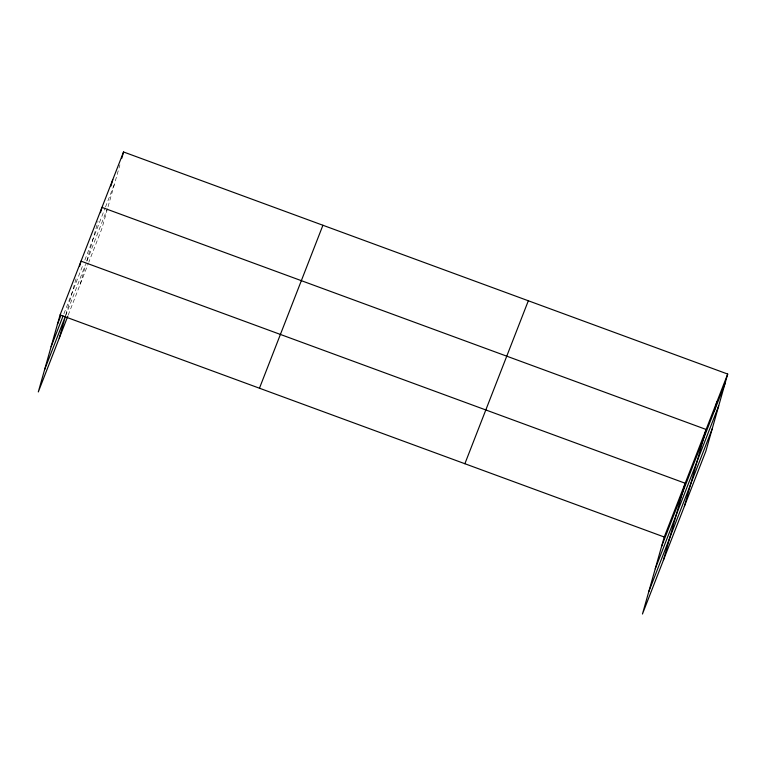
<?xml version="1.0" encoding="UTF-8"?>
<svg xmlns="http://www.w3.org/2000/svg" width="766" height="766" viewBox="0 0 766 766"><rect width="100%" height="100%" fill="white"/><g stroke="black" fill="none" stroke-linecap="round" stroke-linejoin="round"><path stroke-width="0.57" stroke-dasharray="3.83 2.87" d="M65.866 314.749L76.763 276.248M80.181 284.387L86.165 263.236M86.807 260.976L98.019 221.364M107.431 208.946L101.754 228.986L88.808 262.231M108.063 206.715L119.908 164.843M63.913 313.801L83.149 264.414M84.854 260.028L105.057 208.151M105.488 207.04L114.555 183.773M65.541 315.898L85.198 265.409M86.912 261.015L107.192 208.936M68.212 315.123L88.377 263.332"/><path stroke-width="1.15" d="M727.7 374.057L664.246 537.014L642.454 614.026L705.907 451.069L727.7 374.057L123.546 151.974L60.093 314.931L38.3 391.943L67.791 316.214M59.241 338.17L65.541 315.898L44.6 369.672M79.54 266.444L81.033 261.149L685.187 483.241L663.394 560.252M100.48 212.67L101.974 207.375L706.128 429.467L684.335 506.479M110.965 186.033L112.765 179.675M121.756 158.323L123.546 151.974M714.218 411.294L716.909 401.757M57.393 324.458L60.811 315.678M51.092 346.73L63.061 315.994M259.463 388.218L322.917 225.261M464.876 463.727L528.329 300.77M661.546 546.541L725 383.584M655.246 568.812L718.7 405.856M648.754 591.754L712.208 428.807M60.093 314.931L664.246 537.014"/></g></svg>
